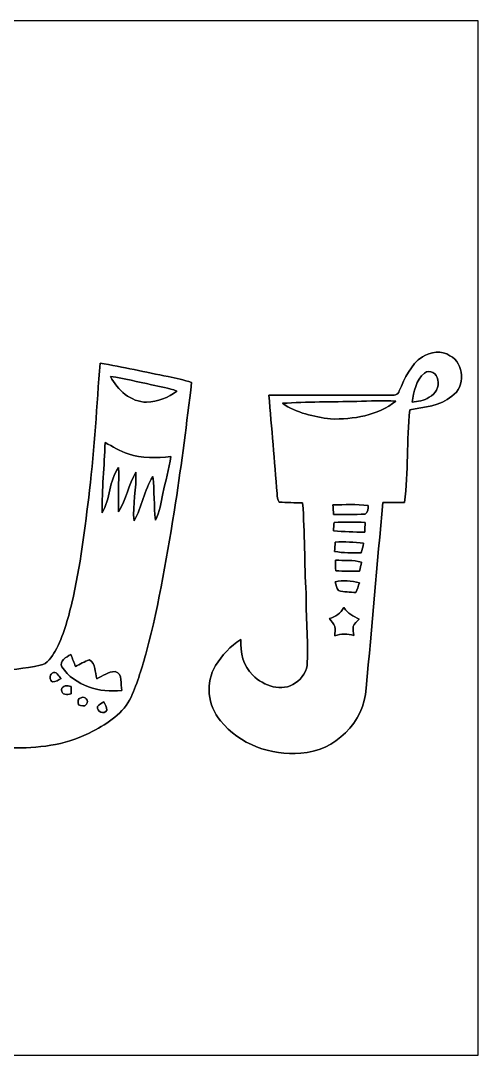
# Model space of a CAD drawing. Header units: centimetres. Extents: x -16.8 to 16.8, y -16.7 to 16.7.
# Drawn here: x 2.03 to 16.77, y -16.67 to 16.67 of the extents above; entities that cross this region are included whole.
import ezdxf

# ---------------------------------------------------------------- set-up
doc = ezdxf.new("R2010")
doc.units = ezdxf.units.CM
doc.header["$MEASUREMENT"] = 0
doc.layers.add('Layer 1', color=7, linetype='Continuous')

msp = doc.modelspace()

# ---------------------------------------------------------------- linework, layer by layer
at = {"layer": 'Layer 1', "color": 7}
for points, knots in [([(-16.77458, 16.66875), (-16.77458, 16.66875), (16.77458, 16.66875), (16.77458, 16.66875), (16.77458, 16.66875), (16.77458, 16.66875), (16.77458, -16.66875), (16.77458, -16.66875), (16.77458, -16.66875), (16.77458, -16.66875), (-16.77458, -16.66875), (-16.77458, -16.66875), (-16.77458, -16.66875), (-16.77458, -16.66875), (-16.77458, 16.66875), (-16.77458, 16.66875), (-16.77458, 16.66875), (-16.77458, 16.66875), (-16.77458, 16.66875), (-16.77458, 16.66875)], [0, 0, 0, 0, 0.16666667, 0.16666667, 0.16666667, 0.16666667, 0.33333333, 0.33333333, 0.33333333, 0.33333333, 0.5, 0.5, 0.5, 0.5, 0.66666667, 0.66666667, 0.66666667, 0.66666667, 1, 1, 1, 1]), ([(14.97401, 5.83918), (14.59124, 5.58694), (14.40991, 5.14809), (14.22964, 4.74521), (14.22964, 4.74521), (14.20248, 4.60446), (14.03174, 4.58682), (13.91885, 4.6041), (13.91885, 4.6041), (12.62309, 4.59775), (11.32734, 4.60798), (10.03194, 4.6034), (10.03194, 4.6034), (10.11661, 3.54506), (10.20904, 2.48708), (10.29159, 1.42875), (10.29159, 1.42875), (10.29511, 1.34161), (10.29794, 1.22978), (10.35791, 1.1557), (10.35791, 1.1557), (10.60944, 1.137), (10.86273, 1.13912), (11.11603, 1.13136), (11.11603, 1.13136), (11.18835, 0.16157), (11.17282, -0.81174), (11.22468, -1.78259), (11.22468, -1.78259), (11.22433, -2.52342), (11.2963, -3.26319), (11.26455, -4.00403), (11.26455, -4.00403), (11.26984, -4.27426), (11.10156, -4.52684), (10.88143, -4.67113), (10.88143, -4.67113), (10.45351, -4.97628), (9.85097, -4.76956), (9.51442, -4.42031), (9.51442, -4.42031), (9.19621, -4.12891), (9.10696, -3.68229), (9.12036, -3.26884), (9.12036, -3.26884), (8.79757, -3.48933), (8.51359, -3.77684), (8.3125, -4.11268), (8.3125, -4.11268), (7.97313, -4.6549), (8.05991, -5.40561), (8.47055, -5.88645), (8.47055, -5.88645), (9.07627, -6.65233), (10.09897, -7.02204), (11.05923, -6.92785), (11.05923, -6.92785), (12.15072, -6.88869), (13.10746, -5.92138), (13.16355, -4.83658), (13.16355, -4.83658), (13.34841, -2.84268), (13.51386, -0.84737), (13.70154, 1.14618), (13.70154, 1.14618), (13.93437, 1.14582), (14.1665, 1.14582), (14.40039, 1.14406), (14.40039, 1.14406), (14.52386, 2.13466), (14.46212, 3.13796), (14.56761, 4.13067), (14.56761, 4.13067), (15.03539, 4.21605), (15.54903, 4.24286), (15.92333, 4.57447), (15.92333, 4.57447), (16.36924, 4.86163), (16.3322, 5.63351), (15.85807, 5.87446), (15.85807, 5.87446), (15.60054, 6.06496), (15.23153, 5.99475), (14.97401, 5.83918), (14.97401, 5.83918), (14.97401, 5.83918), (14.97401, 5.83918), (14.97401, 5.83918)], [0, 0, 0, 0, 0.04347826, 0.04347826, 0.04347826, 0.04347826, 0.08695652, 0.08695652, 0.08695652, 0.08695652, 0.13043478, 0.13043478, 0.13043478, 0.13043478, 0.17391304, 0.17391304, 0.17391304, 0.17391304, 0.2173913, 0.2173913, 0.2173913, 0.2173913, 0.26086957, 0.26086957, 0.26086957, 0.26086957, 0.30434783, 0.30434783, 0.30434783, 0.30434783, 0.34782609, 0.34782609, 0.34782609, 0.34782609, 0.39130435, 0.39130435, 0.39130435, 0.39130435, 0.43478261, 0.43478261, 0.43478261, 0.43478261, 0.47826087, 0.47826087, 0.47826087, 0.47826087, 0.52173913, 0.52173913, 0.52173913, 0.52173913, 0.56521739, 0.56521739, 0.56521739, 0.56521739, 0.60869565, 0.60869565, 0.60869565, 0.60869565, 0.65217391, 0.65217391, 0.65217391, 0.65217391, 0.69565217, 0.69565217, 0.69565217, 0.69565217, 0.73913043, 0.73913043, 0.73913043, 0.73913043, 0.7826087, 0.7826087, 0.7826087, 0.7826087, 0.82608696, 0.82608696, 0.82608696, 0.82608696, 0.86956522, 0.86956522, 0.86956522, 0.86956522, 0.91304348, 0.91304348, 0.91304348, 0.91304348, 1, 1, 1, 1]), ([(4.5907, 5.63704), (4.48839, 4.26932), (4.40937, 2.89913), (4.25097, 1.53599), (4.25097, 1.53599), (4.11021, 0.31891), (3.95887, -0.90064), (3.68159, -2.0955), (3.68159, -2.0955), (3.55212, -2.62537), (3.40854, -3.16018), (3.14925, -3.64349), (3.14925, -3.64349), (3.02895, -3.82834), (2.9083, -4.06717), (2.66136, -4.09857), (2.66136, -4.09857), (2.16747, -4.21252), (1.6577, -4.23616), (1.16099, -4.33811), (1.16099, -4.33811), (0.61313, -4.45523), (0.02893, -4.58223), (-0.41451, -4.94841), (-0.41451, -4.94841), (-0.90593, -5.32871), (-0.6731, -6.17679), (-0.12383, -6.36834), (-0.12383, -6.36834), (0.50765, -6.63928), (1.1998, -6.77333), (1.88736, -6.75922), (1.88736, -6.75922), (2.73509, -6.77192), (3.60468, -6.63504), (4.35751, -6.22759), (4.35751, -6.22759), (4.84117, -5.96512), (5.35164, -5.65079), (5.58941, -5.13009), (5.58941, -5.13009), (5.80284, -4.65561), (5.94889, -4.15325), (6.09, -3.65372), (6.09, -3.65372), (6.50205, -2.08033), (6.77122, -0.47484), (7.0231, 1.12995), (7.0231, 1.12995), (7.21889, 2.419), (7.38646, 3.71193), (7.53886, 5.00698), (7.53886, 5.00698), (7.2965, 5.09976), (7.03827, 5.14209), (6.78639, 5.19853), (6.78639, 5.19853), (6.05472, 5.3467), (5.32589, 5.50898), (4.5907, 5.63704), (4.5907, 5.63704), (4.5907, 5.63704), (4.5907, 5.63704), (4.5907, 5.63704)], [0, 0, 0, 0, 0.05882353, 0.05882353, 0.05882353, 0.05882353, 0.11764706, 0.11764706, 0.11764706, 0.11764706, 0.17647059, 0.17647059, 0.17647059, 0.17647059, 0.23529412, 0.23529412, 0.23529412, 0.23529412, 0.29411765, 0.29411765, 0.29411765, 0.29411765, 0.35294118, 0.35294118, 0.35294118, 0.35294118, 0.41176471, 0.41176471, 0.41176471, 0.41176471, 0.47058824, 0.47058824, 0.47058824, 0.47058824, 0.52941176, 0.52941176, 0.52941176, 0.52941176, 0.58823529, 0.58823529, 0.58823529, 0.58823529, 0.64705882, 0.64705882, 0.64705882, 0.64705882, 0.70588235, 0.70588235, 0.70588235, 0.70588235, 0.76470588, 0.76470588, 0.76470588, 0.76470588, 0.82352941, 0.82352941, 0.82352941, 0.82352941, 0.88235294, 0.88235294, 0.88235294, 0.88235294, 1, 1, 1, 1]), ([(15.03856, 5.31636), (15.20402, 5.44865), (15.45766, 5.29943), (15.46825, 5.09834), (15.46825, 5.09834), (15.52963, 4.87327), (15.39628, 4.62668), (15.18708, 4.5339), (15.18708, 4.5339), (15.02727, 4.41925), (14.82796, 4.40337), (14.64028, 4.37727), (14.64028, 4.37727), (14.69672, 4.7117), (14.76446, 5.08635), (15.03856, 5.31636)], [0, 0, 0, 0, 0.2, 0.2, 0.2, 0.2, 0.4, 0.4, 0.4, 0.4, 0.6, 0.6, 0.6, 0.6, 1, 1, 1, 1]), ([(4.92866, 5.20206), (5.37316, 5.14456), (5.80743, 5.02744), (6.24699, 4.9403), (6.24699, 4.9403), (6.5218, 4.87751), (6.80332, 4.83376), (7.06896, 4.73604), (7.06896, 4.73604), (6.7885, 4.51979), (6.44772, 4.38891), (6.09212, 4.37409), (6.09212, 4.37409), (5.58412, 4.38362), (5.14985, 4.76497), (4.92866, 5.20206)], [0, 0, 0, 0, 0.2, 0.2, 0.2, 0.2, 0.4, 0.4, 0.4, 0.4, 0.6, 0.6, 0.6, 0.6, 1, 1, 1, 1]), ([(12.8591, 4.40126), (13.27891, 4.41537), (13.69907, 4.43794), (14.11922, 4.41396), (14.11922, 4.41396), (13.53714, 3.94159), (12.74657, 3.81952), (12.01667, 3.8354), (12.01667, 3.8354), (11.48009, 3.9116), (10.91353, 4.02131), (10.46304, 4.34199), (10.46304, 4.34199), (11.26067, 4.38644), (12.06041, 4.38573), (12.8591, 4.40126)], [0, 0, 0, 0, 0.2, 0.2, 0.2, 0.2, 0.4, 0.4, 0.4, 0.4, 0.6, 0.6, 0.6, 0.6, 1, 1, 1, 1]), ([(4.75403, 3.07516), (5.00027, 2.95169), (5.22852, 2.78659), (5.49698, 2.71145), (5.49698, 2.71145), (5.93937, 2.5594), (6.41491, 2.58022), (6.87423, 2.6229), (6.87423, 2.6229), (6.80932, 2.22144), (6.69643, 1.82951), (6.61529, 1.43122), (6.61529, 1.43122), (6.5405, 1.14441), (6.5218, 0.83432), (6.37469, 0.57079), (6.37469, 0.57079), (6.32072, 1.03928), (6.34753, 1.51342), (6.29109, 1.98155), (6.29109, 1.98155), (6.01345, 1.54093), (5.94607, 1.00295), (5.68572, 0.55386), (5.68572, 0.55386), (5.62892, 1.08021), (5.77356, 1.59949), (5.74499, 2.12584), (5.74499, 2.12584), (5.51286, 1.71944), (5.43137, 1.24354), (5.18654, 0.84314), (5.18654, 0.84314), (5.16396, 1.31974), (5.20665, 1.79599), (5.18513, 2.27224), (5.18513, 2.27224), (4.87116, 1.84609), (4.93712, 1.25765), (4.65561, 0.80998), (4.65561, 0.80998), (4.64855, 1.56563), (4.73004, 2.31987), (4.75403, 3.07516)], [0, 0, 0, 0, 0.08333333, 0.08333333, 0.08333333, 0.08333333, 0.16666667, 0.16666667, 0.16666667, 0.16666667, 0.25, 0.25, 0.25, 0.25, 0.33333333, 0.33333333, 0.33333333, 0.33333333, 0.41666667, 0.41666667, 0.41666667, 0.41666667, 0.5, 0.5, 0.5, 0.5, 0.58333333, 0.58333333, 0.58333333, 0.58333333, 0.66666667, 0.66666667, 0.66666667, 0.66666667, 0.75, 0.75, 0.75, 0.75, 0.83333333, 0.83333333, 0.83333333, 0.83333333, 1, 1, 1, 1]), ([(12.0904, 1.06574), (12.46752, 1.07421), (12.84817, 1.09573), (13.22423, 1.04599), (13.22423, 1.04599), (13.22211, 0.95603), (13.23305, 0.81668), (13.12827, 0.77258), (13.12827, 0.77258), (12.79031, 0.74542), (12.45164, 0.75636), (12.11368, 0.75847), (12.11368, 0.75847), (12.10451, 0.86078), (12.0964, 0.96379), (12.0904, 1.06574)], [0, 0, 0, 0, 0.2, 0.2, 0.2, 0.2, 0.4, 0.4, 0.4, 0.4, 0.6, 0.6, 0.6, 0.6, 1, 1, 1, 1]), ([(12.13062, 0.50236), (12.46364, 0.51012), (12.79737, 0.51153), (13.13109, 0.50341), (13.13109, 0.50341), (13.12333, 0.3997), (13.12122, 0.29316), (13.11451, 0.18838), (13.11451, 0.18838), (12.77937, 0.19262), (12.44388, 0.19614), (12.11157, 0.23495), (12.11157, 0.23495), (12.11615, 0.30198), (12.12568, 0.43568), (12.13062, 0.50236)], [0, 0, 0, 0, 0.2, 0.2, 0.2, 0.2, 0.4, 0.4, 0.4, 0.4, 0.6, 0.6, 0.6, 0.6, 1, 1, 1, 1]), ([(12.16448, -0.12982), (12.46928, -0.12665), (12.77761, -0.11712), (13.07959, -0.1711), (13.07959, -0.1711), (13.05313, -0.27199), (13.04361, -0.38065), (12.99739, -0.47625), (12.99739, -0.47625), (12.7127, -0.48401), (12.42624, -0.48189), (12.14508, -0.43568), (12.14508, -0.43568), (12.15072, -0.33338), (12.15707, -0.23142), (12.16448, -0.12982)], [0, 0, 0, 0, 0.2, 0.2, 0.2, 0.2, 0.4, 0.4, 0.4, 0.4, 0.6, 0.6, 0.6, 0.6, 1, 1, 1, 1]), ([(12.17295, -0.7172), (12.45235, -0.72672), (12.73951, -0.70414), (13.01256, -0.77929), (13.01256, -0.77929), (12.9921, -0.87559), (12.97093, -0.97155), (12.94977, -1.06751), (12.94977, -1.06751), (12.69436, -1.06786), (12.4393, -1.0795), (12.1853, -1.05339), (12.1853, -1.05339), (12.17789, -0.94121), (12.17224, -0.82938), (12.17295, -0.7172)], [0, 0, 0, 0, 0.2, 0.2, 0.2, 0.2, 0.4, 0.4, 0.4, 0.4, 0.6, 0.6, 0.6, 0.6, 1, 1, 1, 1]), ([(12.15884, -1.41111), (12.41742, -1.35573), (12.68942, -1.37901), (12.94483, -1.44286), (12.94483, -1.44286), (12.9092, -1.54869), (12.87216, -1.65418), (12.83123, -1.75824), (12.83123, -1.75824), (12.64497, -1.73814), (12.45376, -1.74061), (12.27137, -1.69439), (12.27137, -1.69439), (12.20964, -1.61149), (12.19024, -1.50671), (12.15884, -1.41111)], [0, 0, 0, 0, 0.2, 0.2, 0.2, 0.2, 0.4, 0.4, 0.4, 0.4, 0.6, 0.6, 0.6, 0.6, 1, 1, 1, 1]), ([(11.97963, -2.59045), (12.18636, -2.54811), (12.34122, -2.42323), (12.44741, -2.24437), (12.44741, -2.24437), (12.56206, -2.43064), (12.74868, -2.52624), (12.94165, -2.61056), (12.94165, -2.61056), (12.8718, -2.68817), (12.78396, -2.75519), (12.74127, -2.85291), (12.74127, -2.85291), (12.7314, -2.95028), (12.75821, -3.04624), (12.77056, -3.14254), (12.77056, -3.14254), (12.56771, -3.07904), (12.34828, -3.07411), (12.14861, -3.15101), (12.14861, -3.15101), (12.15284, -3.05294), (12.1726, -2.95416), (12.15813, -2.85644), (12.15813, -2.85644), (12.11509, -2.75731), (12.03325, -2.68287), (11.97963, -2.59045)], [0, 0, 0, 0, 0.125, 0.125, 0.125, 0.125, 0.25, 0.25, 0.25, 0.25, 0.375, 0.375, 0.375, 0.375, 0.5, 0.5, 0.5, 0.5, 0.625, 0.625, 0.625, 0.625, 0.75, 0.75, 0.75, 0.75, 1, 1, 1, 1]), ([(3.36021, -4.15325), (3.26743, -3.96275), (3.50767, -3.83364), (3.64631, -3.7592), (3.64631, -3.7592), (3.70593, -3.88267), (3.75214, -4.01108), (3.79836, -4.14055), (3.79836, -4.14055), (3.94511, -4.06329), (4.0894, -3.97616), (4.24956, -3.92889), (4.24956, -3.92889), (4.4637, -4.04777), (4.41501, -4.3307), (4.4891, -4.53319), (4.4891, -4.53319), (4.67748, -4.44676), (4.85987, -4.29613), (5.07577, -4.30636), (5.07577, -4.30636), (5.34423, -4.35716), (5.23875, -4.72757), (5.29026, -4.9089), (5.29026, -4.9089), (4.58364, -5.00098), (3.77543, -4.76568), (3.36021, -4.15325)], [0, 0, 0, 0, 0.125, 0.125, 0.125, 0.125, 0.25, 0.25, 0.25, 0.25, 0.375, 0.375, 0.375, 0.375, 0.5, 0.5, 0.5, 0.5, 0.625, 0.625, 0.625, 0.625, 0.75, 0.75, 0.75, 0.75, 1, 1, 1, 1]), ([(3.05153, -4.35681), (3.1683, -4.25133), (3.26214, -4.45699), (3.33693, -4.52826), (3.33693, -4.52826), (3.24979, -4.57447), (3.16265, -4.63374), (3.06035, -4.63656), (3.06035, -4.63656), (2.95769, -4.57694), (2.95381, -4.42207), (3.05153, -4.35681)], [0, 0, 0, 0, 0.25, 0.25, 0.25, 0.25, 0.5, 0.5, 0.5, 0.5, 1, 1, 1, 1]), ([(3.34857, -4.89303), (3.37608, -4.73393), (3.53907, -4.75156), (3.65654, -4.78931), (3.65654, -4.78931), (3.65654, -4.78931), (3.65654, -5.01791), (3.65654, -5.01791), (3.65654, -5.01791), (3.53448, -5.06377), (3.35421, -5.06342), (3.34857, -4.89303)], [0, 0, 0, 0, 0.25, 0.25, 0.25, 0.25, 0.5, 0.5, 0.5, 0.5, 1, 1, 1, 1]), ([(3.9818, -5.14491), (4.1081, -5.08), (4.24251, -5.24439), (4.15643, -5.35481), (4.15643, -5.35481), (4.1021, -5.45112), (3.98004, -5.40491), (3.89855, -5.37774), (3.89855, -5.37774), (3.8802, -5.27544), (3.86009, -5.14844), (3.9818, -5.14491)], [0, 0, 0, 0, 0.25, 0.25, 0.25, 0.25, 0.5, 0.5, 0.5, 0.5, 1, 1, 1, 1]), ([(4.50638, -5.43101), (4.56424, -5.36716), (4.63903, -5.32306), (4.70994, -5.27544), (4.70994, -5.27544), (4.75368, -5.36152), (4.80836, -5.44795), (4.8133, -5.54743), (4.8133, -5.54743), (4.72793, -5.70794), (4.47393, -5.59541), (4.50638, -5.43101)], [0, 0, 0, 0, 0.25, 0.25, 0.25, 0.25, 0.5, 0.5, 0.5, 0.5, 1, 1, 1, 1])]:
    msp.add_open_spline(points, degree=3, knots=knots, dxfattribs=at)
at = {"layer": 'Layer 1', "color": 8}
for points, knots in [([(14.97401, 5.83918), (15.23153, 5.99475), (15.60054, 6.06496), (15.85807, 5.87446), (15.85807, 5.87446), (16.3322, 5.63351), (16.36924, 4.86163), (15.92333, 4.57447), (15.92333, 4.57447), (15.54903, 4.24286), (15.03539, 4.21605), (14.56761, 4.13067), (14.56761, 4.13067), (14.46212, 3.13796), (14.52386, 2.13466), (14.40039, 1.14406), (14.40039, 1.14406), (14.1665, 1.14582), (13.93437, 1.14582), (13.70154, 1.14618), (13.70154, 1.14618), (13.51386, -0.84737), (13.34841, -2.84268), (13.16355, -4.83658), (13.16355, -4.83658), (13.10746, -5.92138), (12.15072, -6.88869), (11.05923, -6.92785), (11.05923, -6.92785), (10.09897, -7.02204), (9.07627, -6.65233), (8.47055, -5.88645), (8.47055, -5.88645), (8.05991, -5.40561), (7.97313, -4.6549), (8.3125, -4.11268), (8.3125, -4.11268), (8.51359, -3.77684), (8.79757, -3.48933), (9.12036, -3.26884), (9.12036, -3.26884), (9.10696, -3.68229), (9.19621, -4.12891), (9.51442, -4.42031), (9.51442, -4.42031), (9.85097, -4.76956), (10.45351, -4.97628), (10.88143, -4.67113), (10.88143, -4.67113), (11.10156, -4.52684), (11.26984, -4.27426), (11.26455, -4.00403), (11.26455, -4.00403), (11.2963, -3.26319), (11.22433, -2.52342), (11.22468, -1.78259), (11.22468, -1.78259), (11.17282, -0.81174), (11.18835, 0.16157), (11.11603, 1.13136), (11.11603, 1.13136), (10.86273, 1.13912), (10.60944, 1.137), (10.35791, 1.1557), (10.35791, 1.1557), (10.29794, 1.22978), (10.29511, 1.34161), (10.29159, 1.42875), (10.29159, 1.42875), (10.20904, 2.48708), (10.11661, 3.54506), (10.03194, 4.6034), (10.03194, 4.6034), (11.32734, 4.60798), (12.62309, 4.59775), (13.91885, 4.6041), (13.91885, 4.6041), (14.03174, 4.58682), (14.20248, 4.60446), (14.22964, 4.74521), (14.22964, 4.74521), (14.40991, 5.14809), (14.59124, 5.58694), (14.97401, 5.83918), (14.97401, 5.83918), (14.97401, 5.83918), (14.97401, 5.83918), (14.97401, 5.83918)], [0, 0, 0, 0, 0.04347826, 0.04347826, 0.04347826, 0.04347826, 0.08695652, 0.08695652, 0.08695652, 0.08695652, 0.13043478, 0.13043478, 0.13043478, 0.13043478, 0.17391304, 0.17391304, 0.17391304, 0.17391304, 0.2173913, 0.2173913, 0.2173913, 0.2173913, 0.26086957, 0.26086957, 0.26086957, 0.26086957, 0.30434783, 0.30434783, 0.30434783, 0.30434783, 0.34782609, 0.34782609, 0.34782609, 0.34782609, 0.39130435, 0.39130435, 0.39130435, 0.39130435, 0.43478261, 0.43478261, 0.43478261, 0.43478261, 0.47826087, 0.47826087, 0.47826087, 0.47826087, 0.52173913, 0.52173913, 0.52173913, 0.52173913, 0.56521739, 0.56521739, 0.56521739, 0.56521739, 0.60869565, 0.60869565, 0.60869565, 0.60869565, 0.65217391, 0.65217391, 0.65217391, 0.65217391, 0.69565217, 0.69565217, 0.69565217, 0.69565217, 0.73913043, 0.73913043, 0.73913043, 0.73913043, 0.7826087, 0.7826087, 0.7826087, 0.7826087, 0.82608696, 0.82608696, 0.82608696, 0.82608696, 0.86956522, 0.86956522, 0.86956522, 0.86956522, 0.91304348, 0.91304348, 0.91304348, 0.91304348, 1, 1, 1, 1]), ([(4.5907, 5.63704), (5.32589, 5.50898), (6.05472, 5.3467), (6.78639, 5.19853), (6.78639, 5.19853), (7.03827, 5.14209), (7.2965, 5.09976), (7.53886, 5.00698), (7.53886, 5.00698), (7.38646, 3.71193), (7.21889, 2.419), (7.0231, 1.12995), (7.0231, 1.12995), (6.77122, -0.47484), (6.50205, -2.08033), (6.09, -3.65372), (6.09, -3.65372), (5.94889, -4.15325), (5.80284, -4.65561), (5.58941, -5.13009), (5.58941, -5.13009), (5.35164, -5.65079), (4.84117, -5.96512), (4.35751, -6.22759), (4.35751, -6.22759), (3.60468, -6.63504), (2.73509, -6.77192), (1.88736, -6.75922), (1.88736, -6.75922), (1.1998, -6.77333), (0.50765, -6.63928), (-0.12383, -6.36834), (-0.12383, -6.36834), (-0.6731, -6.17679), (-0.90593, -5.32871), (-0.41451, -4.94841), (-0.41451, -4.94841), (0.02893, -4.58223), (0.61313, -4.45523), (1.16099, -4.33811), (1.16099, -4.33811), (1.6577, -4.23616), (2.16747, -4.21252), (2.66136, -4.09857), (2.66136, -4.09857), (2.9083, -4.06717), (3.02895, -3.82834), (3.14925, -3.64349), (3.14925, -3.64349), (3.40854, -3.16018), (3.55212, -2.62537), (3.68159, -2.0955), (3.68159, -2.0955), (3.95887, -0.90064), (4.11021, 0.31891), (4.25097, 1.53599), (4.25097, 1.53599), (4.40937, 2.89913), (4.48839, 4.26932), (4.5907, 5.63704), (4.5907, 5.63704), (4.5907, 5.63704), (4.5907, 5.63704), (4.5907, 5.63704)], [0, 0, 0, 0, 0.05882353, 0.05882353, 0.05882353, 0.05882353, 0.11764706, 0.11764706, 0.11764706, 0.11764706, 0.17647059, 0.17647059, 0.17647059, 0.17647059, 0.23529412, 0.23529412, 0.23529412, 0.23529412, 0.29411765, 0.29411765, 0.29411765, 0.29411765, 0.35294118, 0.35294118, 0.35294118, 0.35294118, 0.41176471, 0.41176471, 0.41176471, 0.41176471, 0.47058824, 0.47058824, 0.47058824, 0.47058824, 0.52941176, 0.52941176, 0.52941176, 0.52941176, 0.58823529, 0.58823529, 0.58823529, 0.58823529, 0.64705882, 0.64705882, 0.64705882, 0.64705882, 0.70588235, 0.70588235, 0.70588235, 0.70588235, 0.76470588, 0.76470588, 0.76470588, 0.76470588, 0.82352941, 0.82352941, 0.82352941, 0.82352941, 0.88235294, 0.88235294, 0.88235294, 0.88235294, 1, 1, 1, 1]), ([(15.03856, 5.31636), (14.76446, 5.08635), (14.69672, 4.7117), (14.64028, 4.37727), (14.64028, 4.37727), (14.82796, 4.40337), (15.02727, 4.41925), (15.18708, 4.5339), (15.18708, 4.5339), (15.39628, 4.62668), (15.52963, 4.87327), (15.46825, 5.09834), (15.46825, 5.09834), (15.45766, 5.29943), (15.20402, 5.44865), (15.03856, 5.31636), (15.03856, 5.31636), (15.03856, 5.31636), (15.03856, 5.31636), (15.03856, 5.31636)], [0, 0, 0, 0, 0.16666667, 0.16666667, 0.16666667, 0.16666667, 0.33333333, 0.33333333, 0.33333333, 0.33333333, 0.5, 0.5, 0.5, 0.5, 0.66666667, 0.66666667, 0.66666667, 0.66666667, 1, 1, 1, 1]), ([(4.92866, 5.20206), (5.14985, 4.76497), (5.58412, 4.38362), (6.09212, 4.37409), (6.09212, 4.37409), (6.44772, 4.38891), (6.7885, 4.51979), (7.06896, 4.73604), (7.06896, 4.73604), (6.80332, 4.83376), (6.5218, 4.87751), (6.24699, 4.9403), (6.24699, 4.9403), (5.80743, 5.02744), (5.37316, 5.14456), (4.92866, 5.20206), (4.92866, 5.20206), (4.92866, 5.20206), (4.92866, 5.20206), (4.92866, 5.20206)], [0, 0, 0, 0, 0.16666667, 0.16666667, 0.16666667, 0.16666667, 0.33333333, 0.33333333, 0.33333333, 0.33333333, 0.5, 0.5, 0.5, 0.5, 0.66666667, 0.66666667, 0.66666667, 0.66666667, 1, 1, 1, 1]), ([(12.8591, 4.40126), (12.06041, 4.38573), (11.26067, 4.38644), (10.46304, 4.34199), (10.46304, 4.34199), (10.91353, 4.02131), (11.48009, 3.9116), (12.01667, 3.8354), (12.01667, 3.8354), (12.74657, 3.81952), (13.53714, 3.94159), (14.11922, 4.41396), (14.11922, 4.41396), (13.69907, 4.43794), (13.27891, 4.41537), (12.8591, 4.40126), (12.8591, 4.40126), (12.8591, 4.40126), (12.8591, 4.40126), (12.8591, 4.40126)], [0, 0, 0, 0, 0.16666667, 0.16666667, 0.16666667, 0.16666667, 0.33333333, 0.33333333, 0.33333333, 0.33333333, 0.5, 0.5, 0.5, 0.5, 0.66666667, 0.66666667, 0.66666667, 0.66666667, 1, 1, 1, 1]), ([(4.75403, 3.07516), (4.73004, 2.31987), (4.64855, 1.56563), (4.65561, 0.80998), (4.65561, 0.80998), (4.93712, 1.25765), (4.87116, 1.84609), (5.18513, 2.27224), (5.18513, 2.27224), (5.20665, 1.79599), (5.16396, 1.31974), (5.18654, 0.84314), (5.18654, 0.84314), (5.43137, 1.24354), (5.51286, 1.71944), (5.74499, 2.12584), (5.74499, 2.12584), (5.77356, 1.59949), (5.62892, 1.08021), (5.68572, 0.55386), (5.68572, 0.55386), (5.94607, 1.00295), (6.01345, 1.54093), (6.29109, 1.98155), (6.29109, 1.98155), (6.34753, 1.51342), (6.32072, 1.03928), (6.37469, 0.57079), (6.37469, 0.57079), (6.5218, 0.83432), (6.5405, 1.14441), (6.61529, 1.43122), (6.61529, 1.43122), (6.69643, 1.82951), (6.80932, 2.22144), (6.87423, 2.6229), (6.87423, 2.6229), (6.41491, 2.58022), (5.93937, 2.5594), (5.49698, 2.71145), (5.49698, 2.71145), (5.22852, 2.78659), (5.00027, 2.95169), (4.75403, 3.07516), (4.75403, 3.07516), (4.75403, 3.07516), (4.75403, 3.07516), (4.75403, 3.07516)], [0, 0, 0, 0, 0.07692308, 0.07692308, 0.07692308, 0.07692308, 0.15384615, 0.15384615, 0.15384615, 0.15384615, 0.23076923, 0.23076923, 0.23076923, 0.23076923, 0.30769231, 0.30769231, 0.30769231, 0.30769231, 0.38461538, 0.38461538, 0.38461538, 0.38461538, 0.46153846, 0.46153846, 0.46153846, 0.46153846, 0.53846154, 0.53846154, 0.53846154, 0.53846154, 0.61538462, 0.61538462, 0.61538462, 0.61538462, 0.69230769, 0.69230769, 0.69230769, 0.69230769, 0.76923077, 0.76923077, 0.76923077, 0.76923077, 0.84615385, 0.84615385, 0.84615385, 0.84615385, 1, 1, 1, 1]), ([(12.0904, 1.06574), (12.0964, 0.96379), (12.10451, 0.86078), (12.11368, 0.75847), (12.11368, 0.75847), (12.45164, 0.75636), (12.79031, 0.74542), (13.12827, 0.77258), (13.12827, 0.77258), (13.23305, 0.81668), (13.22211, 0.95603), (13.22423, 1.04599), (13.22423, 1.04599), (12.84817, 1.09573), (12.46752, 1.07421), (12.0904, 1.06574), (12.0904, 1.06574), (12.0904, 1.06574), (12.0904, 1.06574), (12.0904, 1.06574)], [0, 0, 0, 0, 0.16666667, 0.16666667, 0.16666667, 0.16666667, 0.33333333, 0.33333333, 0.33333333, 0.33333333, 0.5, 0.5, 0.5, 0.5, 0.66666667, 0.66666667, 0.66666667, 0.66666667, 1, 1, 1, 1]), ([(12.13062, 0.50236), (12.12568, 0.43568), (12.11615, 0.30198), (12.11157, 0.23495), (12.11157, 0.23495), (12.44388, 0.19614), (12.77937, 0.19262), (13.11451, 0.18838), (13.11451, 0.18838), (13.12122, 0.29316), (13.12333, 0.3997), (13.13109, 0.50341), (13.13109, 0.50341), (12.79737, 0.51153), (12.46364, 0.51012), (12.13062, 0.50236), (12.13062, 0.50236), (12.13062, 0.50236), (12.13062, 0.50236), (12.13062, 0.50236)], [0, 0, 0, 0, 0.16666667, 0.16666667, 0.16666667, 0.16666667, 0.33333333, 0.33333333, 0.33333333, 0.33333333, 0.5, 0.5, 0.5, 0.5, 0.66666667, 0.66666667, 0.66666667, 0.66666667, 1, 1, 1, 1]), ([(12.16448, -0.12982), (12.15707, -0.23142), (12.15072, -0.33338), (12.14508, -0.43568), (12.14508, -0.43568), (12.42624, -0.48189), (12.7127, -0.48401), (12.99739, -0.47625), (12.99739, -0.47625), (13.04361, -0.38065), (13.05313, -0.27199), (13.07959, -0.1711), (13.07959, -0.1711), (12.77761, -0.11712), (12.46928, -0.12665), (12.16448, -0.12982), (12.16448, -0.12982), (12.16448, -0.12982), (12.16448, -0.12982), (12.16448, -0.12982)], [0, 0, 0, 0, 0.16666667, 0.16666667, 0.16666667, 0.16666667, 0.33333333, 0.33333333, 0.33333333, 0.33333333, 0.5, 0.5, 0.5, 0.5, 0.66666667, 0.66666667, 0.66666667, 0.66666667, 1, 1, 1, 1]), ([(12.17295, -0.7172), (12.17224, -0.82938), (12.17789, -0.94121), (12.1853, -1.05339), (12.1853, -1.05339), (12.4393, -1.0795), (12.69436, -1.06786), (12.94977, -1.06751), (12.94977, -1.06751), (12.97093, -0.97155), (12.9921, -0.87559), (13.01256, -0.77929), (13.01256, -0.77929), (12.73951, -0.70414), (12.45235, -0.72672), (12.17295, -0.7172), (12.17295, -0.7172), (12.17295, -0.7172), (12.17295, -0.7172), (12.17295, -0.7172)], [0, 0, 0, 0, 0.16666667, 0.16666667, 0.16666667, 0.16666667, 0.33333333, 0.33333333, 0.33333333, 0.33333333, 0.5, 0.5, 0.5, 0.5, 0.66666667, 0.66666667, 0.66666667, 0.66666667, 1, 1, 1, 1]), ([(12.15884, -1.41111), (12.19024, -1.50671), (12.20964, -1.61149), (12.27137, -1.69439), (12.27137, -1.69439), (12.45376, -1.74061), (12.64497, -1.73814), (12.83123, -1.75824), (12.83123, -1.75824), (12.87216, -1.65418), (12.9092, -1.54869), (12.94483, -1.44286), (12.94483, -1.44286), (12.68942, -1.37901), (12.41742, -1.35573), (12.15884, -1.41111), (12.15884, -1.41111), (12.15884, -1.41111), (12.15884, -1.41111), (12.15884, -1.41111)], [0, 0, 0, 0, 0.16666667, 0.16666667, 0.16666667, 0.16666667, 0.33333333, 0.33333333, 0.33333333, 0.33333333, 0.5, 0.5, 0.5, 0.5, 0.66666667, 0.66666667, 0.66666667, 0.66666667, 1, 1, 1, 1]), ([(11.97963, -2.59045), (12.03325, -2.68287), (12.11509, -2.75731), (12.15813, -2.85644), (12.15813, -2.85644), (12.1726, -2.95416), (12.15284, -3.05294), (12.14861, -3.15101), (12.14861, -3.15101), (12.34828, -3.07411), (12.56771, -3.07904), (12.77056, -3.14254), (12.77056, -3.14254), (12.75821, -3.04624), (12.7314, -2.95028), (12.74127, -2.85291), (12.74127, -2.85291), (12.78396, -2.75519), (12.8718, -2.68817), (12.94165, -2.61056), (12.94165, -2.61056), (12.74868, -2.52624), (12.56206, -2.43064), (12.44741, -2.24437), (12.44741, -2.24437), (12.34122, -2.42323), (12.18636, -2.54811), (11.97963, -2.59045)], [0, 0, 0, 0, 0.125, 0.125, 0.125, 0.125, 0.25, 0.25, 0.25, 0.25, 0.375, 0.375, 0.375, 0.375, 0.5, 0.5, 0.5, 0.5, 0.625, 0.625, 0.625, 0.625, 0.75, 0.75, 0.75, 0.75, 1, 1, 1, 1]), ([(3.36021, -4.15325), (3.77543, -4.76568), (4.58364, -5.00098), (5.29026, -4.9089), (5.29026, -4.9089), (5.23875, -4.72757), (5.34423, -4.35716), (5.07577, -4.30636), (5.07577, -4.30636), (4.85987, -4.29613), (4.67748, -4.44676), (4.4891, -4.53319), (4.4891, -4.53319), (4.41501, -4.3307), (4.4637, -4.04777), (4.24956, -3.92889), (4.24956, -3.92889), (4.0894, -3.97616), (3.94511, -4.06329), (3.79836, -4.14055), (3.79836, -4.14055), (3.75214, -4.01108), (3.70593, -3.88267), (3.64631, -3.7592), (3.64631, -3.7592), (3.50767, -3.83364), (3.26743, -3.96275), (3.36021, -4.15325), (3.36021, -4.15325), (3.36021, -4.15325), (3.36021, -4.15325), (3.36021, -4.15325)], [0, 0, 0, 0, 0.11111111, 0.11111111, 0.11111111, 0.11111111, 0.22222222, 0.22222222, 0.22222222, 0.22222222, 0.33333333, 0.33333333, 0.33333333, 0.33333333, 0.44444444, 0.44444444, 0.44444444, 0.44444444, 0.55555556, 0.55555556, 0.55555556, 0.55555556, 0.66666667, 0.66666667, 0.66666667, 0.66666667, 0.77777778, 0.77777778, 0.77777778, 0.77777778, 1, 1, 1, 1]), ([(3.05153, -4.35681), (2.95381, -4.42207), (2.95769, -4.57694), (3.06035, -4.63656), (3.06035, -4.63656), (3.16265, -4.63374), (3.24979, -4.57447), (3.33693, -4.52826), (3.33693, -4.52826), (3.26214, -4.45699), (3.1683, -4.25133), (3.05153, -4.35681), (3.05153, -4.35681), (3.05153, -4.35681), (3.05153, -4.35681), (3.05153, -4.35681)], [0, 0, 0, 0, 0.2, 0.2, 0.2, 0.2, 0.4, 0.4, 0.4, 0.4, 0.6, 0.6, 0.6, 0.6, 1, 1, 1, 1]), ([(3.34857, -4.89303), (3.35421, -5.06342), (3.53448, -5.06377), (3.65654, -5.01791), (3.65654, -5.01791), (3.65654, -5.01791), (3.65654, -4.78931), (3.65654, -4.78931), (3.65654, -4.78931), (3.53907, -4.75156), (3.37608, -4.73393), (3.34857, -4.89303), (3.34857, -4.89303), (3.34857, -4.89303), (3.34857, -4.89303), (3.34857, -4.89303)], [0, 0, 0, 0, 0.2, 0.2, 0.2, 0.2, 0.4, 0.4, 0.4, 0.4, 0.6, 0.6, 0.6, 0.6, 1, 1, 1, 1]), ([(3.9818, -5.14491), (3.86009, -5.14844), (3.8802, -5.27544), (3.89855, -5.37774), (3.89855, -5.37774), (3.98004, -5.40491), (4.1021, -5.45112), (4.15643, -5.35481), (4.15643, -5.35481), (4.24251, -5.24439), (4.1081, -5.08), (3.9818, -5.14491), (3.9818, -5.14491), (3.9818, -5.14491), (3.9818, -5.14491), (3.9818, -5.14491)], [0, 0, 0, 0, 0.2, 0.2, 0.2, 0.2, 0.4, 0.4, 0.4, 0.4, 0.6, 0.6, 0.6, 0.6, 1, 1, 1, 1]), ([(4.50638, -5.43101), (4.47393, -5.59541), (4.72793, -5.70794), (4.8133, -5.54743), (4.8133, -5.54743), (4.80836, -5.44795), (4.75368, -5.36152), (4.70994, -5.27544), (4.70994, -5.27544), (4.63903, -5.32306), (4.56424, -5.36716), (4.50638, -5.43101)], [0, 0, 0, 0, 0.25, 0.25, 0.25, 0.25, 0.5, 0.5, 0.5, 0.5, 1, 1, 1, 1])]:
    msp.add_open_spline(points, degree=3, knots=knots, dxfattribs=at)

doc.saveas('drawing.dxf')
